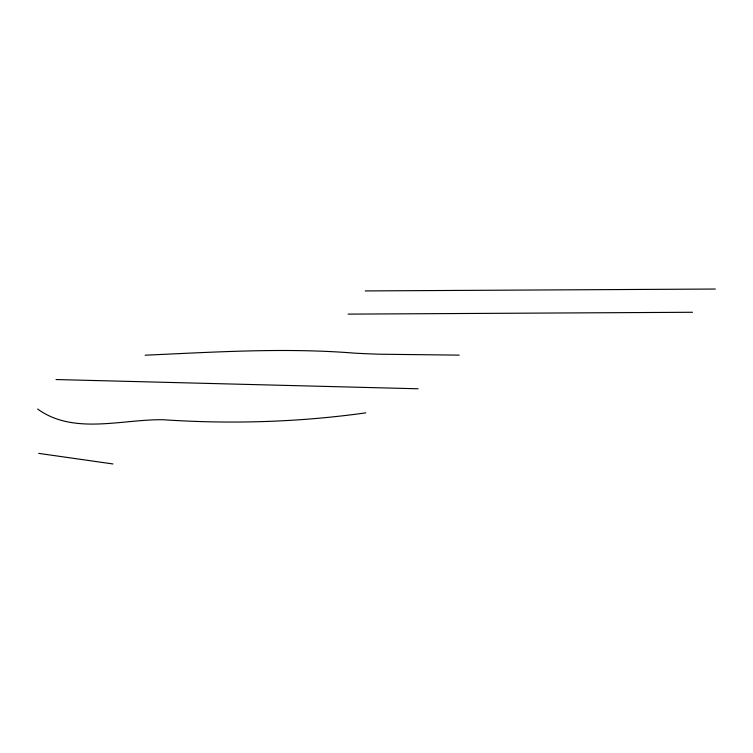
<?xml version="1.0" encoding="UTF-8"?>
<svg xmlns="http://www.w3.org/2000/svg" width="753" height="753" viewBox="0 0 753 753"><rect width="100%" height="100%" fill="white"/><g stroke="black" fill="none" stroke-linecap="round" stroke-linejoin="round"><path stroke-width="1.13" d="M365.789 412.86C298.621 422.264 230.785 424.259 163.203 419.741C122.071 419.073 73.794 435.262 37.65 409.058M145.113 355.19C215.047 352.093 285.218 347.519 355.152 353.185A342.37 62.395 -4 0 0 379.427 354.211L459.217 355.134M365.224 290.922L715.35 289.039M348.093 314.123L692.478 312.269M56.042 379.54L418.113 388.783M38.704 453.372L112.95 463.961"/></g></svg>
